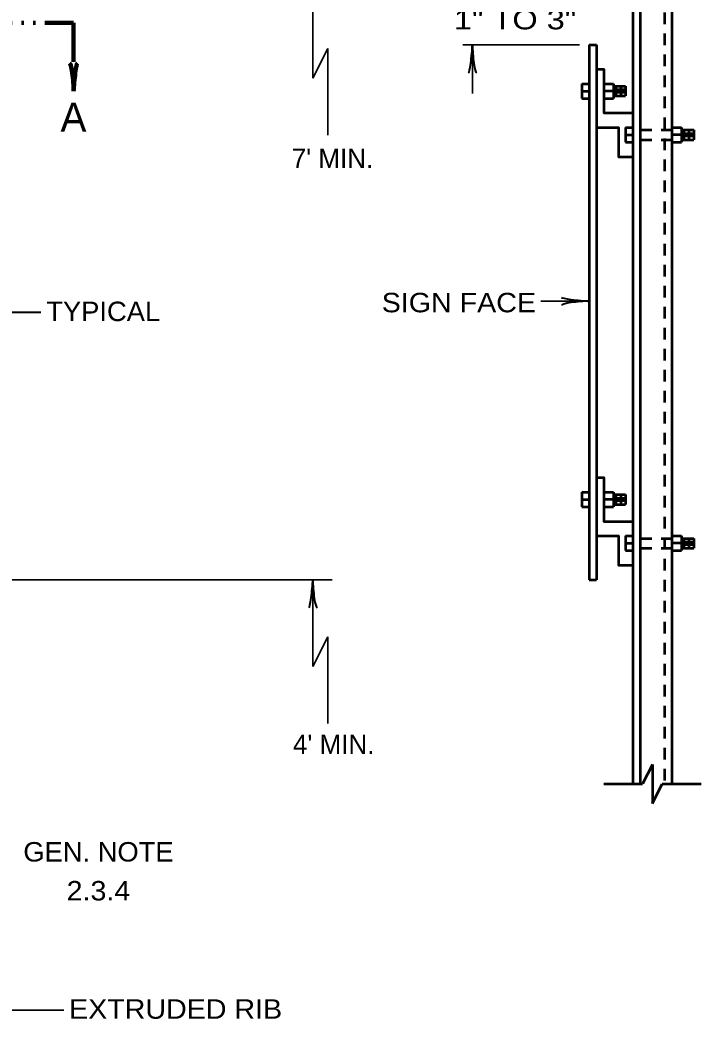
# Model space of a CAD drawing. Extents: x -50 to 630, y -382 to 58.
# Drawn here: x 312.1 to 382.2, y -288.6 to -185.9 of the extents above; entities that cross this region are included whole.
import ezdxf
from ezdxf.enums import TextEntityAlignment as Align

# ---------------------------------------------------------------- set-up
doc = ezdxf.new("R2010")
doc.units = 0
doc.header["$LTSCALE"] = 0.8
doc.linetypes.add('DASH_DOUBLE_DOT', pattern=[9.2, 5, -1.2, 0.3, -1.2, 0.3, -1.2])
doc.linetypes.add('SHORT_DASHED', pattern=[2.7, 1.5, -1.2])
doc.layers.add('1', color=7, linetype='Continuous', lineweight=53)

msp = doc.modelspace()

# ---------------------------------------------------------------- linework, layer by layer
at = {"layer": '1'}
for p, q in [((375.1572, -70.6172), (375.1572, -264.4125)), ((375.9072, -70.6172), (375.9072, -264.4125)), ((379.1572, -70.6172), (379.1572, -264.4125)), ((370.6572, -188.4125), (370.6572, -243.4125)), ((370.6572, -188.4125), (371.4072, -188.4125)), ((371.4072, -188.4125), (371.4072, -243.4125)), ((369.9072, -192.4125), (370.6572, -192.4125)), ((369.9072, -192.4125), (369.9072, -193.9125)), ((372.1572, -192.4125), (373.1572, -192.4125)), ((373.1572, -192.4125), (373.1572, -193.9125)), ((373.1572, -192.6625), (374.4072, -192.6625)), ((373.4072, -192.6625), (373.4072, -193.6625)), ((373.6572, -192.9125), (373.6572, -193.4125)), ((373.9072, -192.6625), (373.9072, -193.6625)), ((374.1572, -192.9125), (374.1572, -193.4125)), ((374.4072, -192.6625), (374.4072, -193.6625)), ((369.9072, -193.1625), (370.6572, -193.1625)), ((369.9072, -193.9125), (370.6572, -193.9125)), ((373.1572, -193.1625), (372.1572, -193.1625)), ((372.1572, -193.9125), (373.1572, -193.9125)), ((373.1572, -193.6625), (374.4072, -193.6625)), ((374.4072, -196.9125), (375.1572, -196.9125)), ((374.4072, -196.9125), (374.4072, -198.4125)), ((379.1572, -196.9125), (380.1572, -196.9125)), ((380.1572, -196.9125), (380.1572, -198.4125)), ((380.1572, -197.1625), (381.4072, -197.1625)), ((380.4072, -197.1625), (380.4072, -198.1625)), ((380.9072, -197.1625), (380.9072, -198.1625)), ((381.4072, -197.1625), (381.4072, -198.1625)), ((374.4072, -197.6625), (375.1572, -197.6625)), ((380.1572, -197.6625), (379.1572, -197.6625)), ((380.1572, -198.1625), (381.4072, -198.1625)), ((380.6572, -197.4125), (380.6572, -197.9125)), ((381.1572, -197.4125), (381.1572, -197.9125)), ((374.4072, -198.4125), (375.1572, -198.4125)), ((379.1572, -198.4125), (380.1572, -198.4125)), ((369.9072, -234.4125), (370.6572, -234.4125)), ((369.9072, -234.4125), (369.9072, -235.9125)), ((369.9072, -235.1625), (370.6572, -235.1625)), ((372.1572, -234.4125), (373.1572, -234.4125)), ((373.1572, -235.1625), (372.1572, -235.1625)), ((373.1572, -234.4125), (373.1572, -235.9125)), ((373.1572, -234.6625), (374.4072, -234.6625)), ((373.4072, -234.6625), (373.4072, -235.6625)), ((373.6572, -234.9125), (373.6572, -235.4125)), ((373.9072, -234.6625), (373.9072, -235.6625)), ((374.1572, -234.9125), (374.1572, -235.4125)), ((374.4072, -234.6625), (374.4072, -235.6625)), ((369.9072, -235.9125), (370.6572, -235.9125)), ((372.1572, -235.9125), (373.1572, -235.9125)), ((373.1572, -235.6625), (374.4072, -235.6625)), ((374.4072, -238.9125), (375.1572, -238.9125)), ((374.4072, -238.9125), (374.4072, -240.4125)), ((379.1572, -238.9125), (380.1572, -238.9125)), ((380.1572, -238.9125), (380.1572, -240.4125)), ((380.1572, -239.1625), (381.4072, -239.1625)), ((380.4072, -239.1625), (380.4072, -240.1625)), ((380.9072, -239.1625), (380.9072, -240.1625)), ((381.4072, -239.1625), (381.4072, -240.1625)), ((374.4072, -239.6625), (375.1572, -239.6625)), ((380.1572, -239.6625), (379.1572, -239.6625)), ((380.1572, -240.1625), (381.4072, -240.1625)), ((380.6572, -239.4125), (380.6572, -239.9125)), ((381.1572, -239.4125), (381.1572, -239.9125)), ((374.4072, -240.4125), (375.1572, -240.4125)), ((379.1572, -240.4125), (380.1572, -240.4125)), ((370.6572, -243.4125), (371.4072, -243.4125)), ((377.1572, -262.4125), (376.1572, -264.4125)), ((377.1572, -262.4125), (377.1572, -266.4125)), ((372.1572, -264.4125), (376.1572, -264.4125)), ((377.1572, -266.4125), (378.1572, -264.4125)), ((378.1572, -264.4125), (382.1572, -264.4125))]:
    msp.add_line(p, q, dxfattribs=at)
at = {"layer": '1', "linetype": 'SHORT_DASHED'}
for p, q in [((378.4072, -70.6172), (378.4072, -264.4125)), ((375.9072, -197.1625), (379.1572, -197.1625)), ((375.9072, -198.1625), (379.1572, -198.1625)), ((375.9072, -239.1625), (379.1572, -239.1625)), ((375.9072, -240.1625), (379.1572, -240.1625))]:
    msp.add_line(p, q, dxfattribs=at)
at = {"layer": '1', "lineweight": 35}
for p, q in [((342.2502, -182.9244), (342.2502, -191.839)), ((342.2502, -191.839), (343.7813, -188.7957)), ((343.7813, -188.7957), (343.7813, -197.7103)), ((369.6572, -188.4125), (357.6572, -188.4125)), ((358.6572, -188.4125), (358.6572, -193.4125)), ((370.6793, -214.7695), (365.6793, -214.7695)), ((290.6572, -243.4125), (344.2502, -243.4125)), ((342.2502, -243.4125), (342.2502, -252.3271)), ((342.2502, -252.3271), (343.7813, -249.2838)), ((343.7813, -249.2838), (343.7813, -258.1984)), ((306.6572, -287.6625), (316.6572, -287.6625))]:
    msp.add_line(p, q, dxfattribs=at)
at = {"layer": '1', "linetype": 'DASH_DOUBLE_DOT', "lineweight": 106}
for p, q in [((211.6573, -186.1625), (317.6572, -186.1625)), ((317.6572, -186.1625), (317.6572, -193.1625))]:
    msp.add_line(p, q, dxfattribs=at)
at = {"layer": '1', "lineweight": 40}
msp.add_line((292.1572, -215.9125), (314.2831, -215.9125), dxfattribs=at)
at = {"layer": '1'}
for points in [[(371.4072, -190.9125), (372.1572, -190.9125), (372.1572, -195.4125), (375.1572, -195.4125)], [(371.4072, -196.9125), (373.6572, -196.9125), (373.6572, -199.9125), (375.1572, -199.9125)], [(371.4072, -232.9125), (372.1572, -232.9125), (372.1572, -237.4125), (375.1572, -237.4125)], [(371.4072, -238.9125), (373.6572, -238.9125), (373.6572, -241.9125), (375.1572, -241.9125)]]:
    msp.add_lwpolyline(points, dxfattribs=at)
at = {"layer": '1', "lineweight": 40}
for centre, major_axis, ratio, start_param, end_param in [((358.4456, -189.533), (0.1757, 1.7565), 0.07063, 3.14071475, 5.41810995), ((358.9335, -189.5037), (-0.1562, 1.7857), 0.122415, 0.89635335, 3.14159265), ((369.5588, -214.5579), (1.7565, -0.1757), 0.07063, 3.14071475, 5.41810995), ((369.5881, -215.0458), (1.7857, 0.1562), 0.122415, 0.89635335, 3.14159265), ((342.0386, -244.533), (0.1757, 1.7565), 0.07063, 3.14071475, 5.41810995), ((342.5265, -244.5037), (-0.1562, 1.7857), 0.122415, 0.89635335, 3.14159265)]:
    msp.add_ellipse(centre, major_axis=major_axis, ratio=ratio, start_param=start_param, end_param=end_param, dxfattribs=at)
at = {"layer": '1', "lineweight": 106}
for centre, major_axis, ratio, start_param, end_param in [((317.381, -192.0713), (0.1562, -1.7857), 0.122415, 0.89635335, 3.14159265), ((317.8689, -192.042), (-0.1757, -1.7565), 0.07063, 3.14071475, 5.41810995)]:
    msp.add_ellipse(centre, major_axis=major_axis, ratio=ratio, start_param=start_param, end_param=end_param, dxfattribs=at)

# ---------------------------------------------------------------- texts
at = {"layer": '1'}
for s, width, p in [('1" TO 3"', 1.25, (363.0408, -186.8199)), ('SIGN FACE', 1.1, (357.2615, -215.9119)), ('TYPICAL', 1.05, (320.6976, -216.8176)), ('GEN. NOTE', 1.05, (320.2086, -272.3893)), ('2.3.4', 1.1, (320.2086, -276.3893)), ('EXTRUDED RIB', 1.1, (328.1412, -288.5537))]:
    msp.add_text(s, height=2, dxfattribs=dict(at, width=width)).set_placement(p, align=Align.CENTER)
for s, height, p in [('A', 3, (317.6397, -197.3517)), ("7' MIN.", 2, (344.2681, -201.0924)), ("4' MIN.", 2, (344.3957, -261.3367))]:
    msp.add_text(s, height=height, dxfattribs=at).set_placement(p, align=Align.CENTER)

doc.saveas('drawing.dxf')
